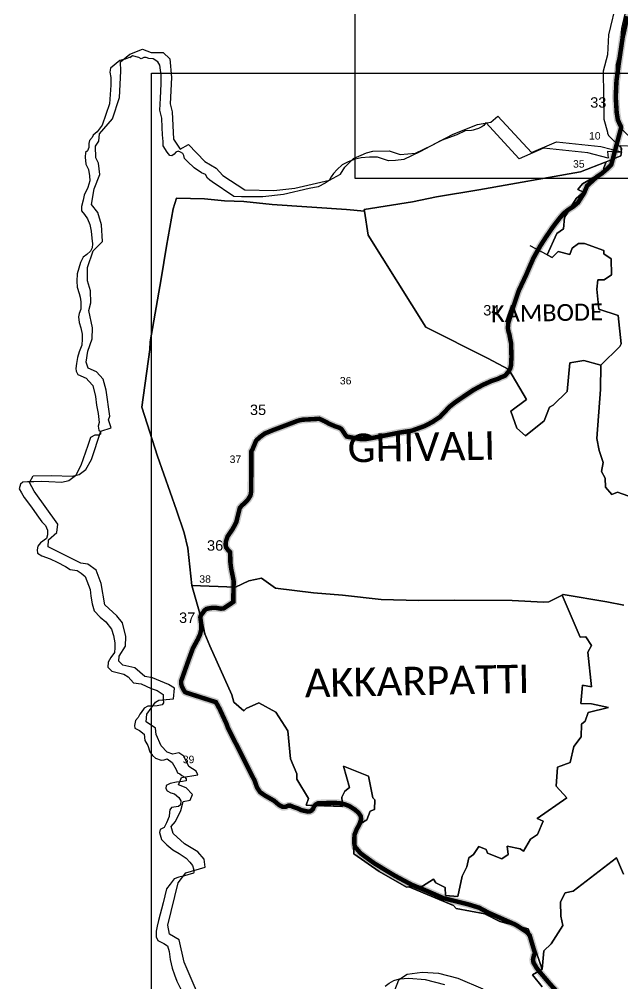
# Model space of a CAD drawing. Header units: metres. Extents: x 0 to 561379, y 0 to 4092696.
# Drawn here: x 253044 to 257097, y 2192617 to 2199097 of the extents above; entities that cross this region are included whole.
import ezdxf

# ---------------------------------------------------------------- set-up
doc = ezdxf.new("R2010")
doc.units = ezdxf.units.M
for name, color, linetype in [('ARTIFICIALLY PROTECTED', 1, 'Continuous'), ('COASTLINE', 5, 'Continuous'), ('DISTRICT BOUNDRY', 86, 'Continuous'), ('NATURALLY PROTECTED', 3, 'Continuous'), ('UNPROTECTED DUE TO CREEK', 150, 'Continuous'), ('VILLAGE BOUNDRY', 32, 'Continuous'), ('VILLAGE NAME', 250, 'Continuous')]:
    doc.layers.add(name, color=color, linetype=linetype)
doc.styles.get("Standard").update_dxf_attribs({"font": 'arial.ttf'})
picture_1 = doc.add_image_def('image1.ecw', size_in_pixel=(303052, 973688))
picture_2 = doc.add_image_def('image2.ecw', size_in_pixel=(420817, 1374870.0))

msp = doc.modelspace()

# ---------------------------------------------------------------- linework, layer by layer
at = {"flags": 128}
msp.add_lwpolyline([(256589.4, 2197514), (256474.9, 2197573.9)], dxfattribs=at)
at = {"layer": 'ARTIFICIALLY PROTECTED', "const_width": 50, "flags": 128}
for points in [[(257026, 2198140.4), (257020.3, 2198118.8), (256999.2, 2198097.7), (256957.1, 2198061.6), (256923.8, 2198038.7), (256892.1, 2198009.7), (256858.8, 2197979.5), (256843.4, 2197942.6)], [(255413.6, 2196283.8), (255376.5, 2196277.5), (255340.3, 2196276.3), (255309.6, 2196280.8), (255256.6, 2196291), (255243.6, 2196293.5), (255235.7, 2196302.4), (255225.8, 2196318), (255207.3, 2196344.8), (255197, 2196351.3), (255189.2, 2196354.4), (255167.4, 2196361.5), (255128, 2196378.3), (255094, 2196397), (255081.8, 2196402.9), (255057.5, 2196413.3), (255041.1, 2196411.9), (254947.6, 2196406.7), (254920.4, 2196401.7)], [(254635.5, 2196267.7), (254610.3, 2196207.6), (254602.9, 2196194.7), (254602.9, 2196109), (254602.3, 2196034.9), (254602.3, 2196034.9), (254601.1, 2195921.9), (254597.1, 2195898.6), (254581.9, 2195872.5), (254559.2, 2195848.2), (254539.8, 2195831), (254527.6, 2195817.2)], [(254484, 2195322), (254484.1, 2195321.5), (254482.1, 2195240.8), (254481.7, 2195182.5), (254417.6, 2195139.5), (254402.4, 2195137.7)], [(254209.4, 2194869.5), (254181.5, 2194793.2), (254131, 2194650.6), (254130.7, 2194635.9), (254134.9, 2194616.7), (254149, 2194588.9), (254157.1, 2194577.1), (254169.4, 2194571.6), (254309.1, 2194526.7), (254364.5, 2194508.9), (254389.7, 2194462.9), (254434.9, 2194365), (254444.7, 2194337.7), (254608.1, 2194013.9), (254625.1, 2193980.3), (254640.8, 2193935.8), (254661.5, 2193904.1), (254694.4, 2193881.4), (254755.4, 2193846.6), (254787.1, 2193819.2), (254814.3, 2193805.4), (254834.7, 2193806.2), (254850.3, 2193813.6), (254865.6, 2193813.2), (254881.6, 2193806.2), (254912.6, 2193795.7), (254937, 2193783.7), (254965.2, 2193777.5), (254980, 2193774.3), (254982.9, 2193773.7), (254996.3, 2193775.1), (255007.6, 2193780.6), (255017.2, 2193791.2), (255022.4, 2193805.5), (255033.6, 2193820.3), (255050.1, 2193829.3), (255144, 2193832.1), (255172.5, 2193831.2), (255175.6, 2193831.1), (255196.2, 2193829.8), (255226.9, 2193823.6), (255260.3, 2193811.1), (255290.8, 2193791.7)]]:
    msp.add_lwpolyline(points, dxfattribs=at)
at = {"layer": 'COASTLINE', "const_width": 30, "flags": 128}
msp.add_lwpolyline([(257129.2, 2199116.7), (257097, 2198975), (257071.5, 2198803), (257055.3, 2198682.3), (257050.8, 2198572.5), (257056.9, 2198470.9), (257064.9, 2198419.8), (257087.4, 2198371.7), (257020.3, 2198118.8), (256999.2, 2198097.7), (256957.1, 2198061.6), (256923.8, 2198038.7), (256892.1, 2198009.7), (256858.8, 2197979.5), (256838.1, 2197929.9), (256797.1, 2197865.4), (256766.1, 2197839.4), (256731.8, 2197817.2), (256700.4, 2197792.3), (256670.7, 2197757.4), (256626.4, 2197699.2), (256579, 2197629.4), (256542.8, 2197573.1), (256497.4, 2197492.3), (256448.7, 2197379.7), (256397.8, 2197270.9), (256365.6, 2197174.3), (256329, 2197057.7), (256325.8, 2197022.6), (256330, 2196999.3), (256336, 2196980.7), (256341.7, 2196948), (256347.6, 2196920.6), (256350, 2196828.1), (256347.2, 2196771.6), (256342, 2196750.6), (256327.3, 2196725.7), (256307.1, 2196702.8), (256283.5, 2196692.8), (256261.5, 2196682.1), (256214.8, 2196666.2), (256161.6, 2196642.5), (256095.4, 2196607), (256033.3, 2196565.6), (255970.2, 2196522.4), (255933.8, 2196493.5), (255913.2, 2196471.5), (255870.3, 2196426), (255819.6, 2196391.8), (255767.1, 2196364.1), (255677.4, 2196331.9), (255608.3, 2196321.9), (255413.6, 2196283.8), (255376.5, 2196277.5), (255340.3, 2196276.3), (255309.6, 2196280.8), (255256.6, 2196291), (255243.6, 2196293.5), (255235.7, 2196302.4), (255225.8, 2196318), (255207.3, 2196344.8), (255197, 2196351.3), (255189.2, 2196354.4), (255167.4, 2196361.5), (255128, 2196378.3), (255094, 2196397), (255081.8, 2196402.9), (255057.5, 2196413.3), (255041.1, 2196411.9), (254947.6, 2196406.7), (254920.4, 2196401.7), (254816.2, 2196362.2), (254748.1, 2196336.7), (254692.8, 2196314), (254661.8, 2196290.8), (254635.5, 2196267.7), (254610.3, 2196207.6), (254602.9, 2196194.7), (254602.9, 2196109), (254602.3, 2196034.9), (254602.3, 2196034.9), (254601.1, 2195921.9), (254597.1, 2195898.6), (254581.9, 2195872.5), (254559.2, 2195848.2), (254539.8, 2195831), (254525, 2195814.3), (254501.8, 2195719), (254478.8, 2195675.1), (254442.4, 2195621.4), (254431.8, 2195588.3), (254429.6, 2195567.7), (254433.6, 2195548.1), (254445.9, 2195531.6), (254459, 2195518.5), (254460.2, 2195501.5), (254461.2, 2195483.1), (254461.8, 2195449.3), (254466.9, 2195406.5), (254476.8, 2195359.1), (254484.1, 2195321.5), (254482.1, 2195240.8), (254481.7, 2195182.5), (254417.6, 2195139.5), (254397.4, 2195137.1), (254380.4, 2195140.1), (254361.4, 2195143), (254341.4, 2195142.7), (254319.8, 2195139.7), (254299.6, 2195134.7), (254285.8, 2195123.4), (254279.1, 2195112), (254269.3, 2195099.9), (254262.3, 2195089.4), (254259.9, 2195078.7), (254266.4, 2195031.1), (254266.4, 2194997.1), (254257, 2194961), (254241.9, 2194929.2), (254210, 2194871), (254181.5, 2194793.2), (254131, 2194650.6), (254130.7, 2194635.9), (254134.9, 2194616.7), (254149, 2194588.9), (254157.1, 2194577.1), (254169.4, 2194571.6), (254309.1, 2194526.7), (254364.5, 2194508.9), (254389.7, 2194462.9), (254434.9, 2194365), (254444.7, 2194337.7), (254625.1, 2193980.3), (254640.8, 2193935.8), (254661.5, 2193904.1), (254694.4, 2193881.4), (254755.4, 2193846.6), (254787.1, 2193819.2), (254814.3, 2193805.4), (254834.7, 2193806.2), (254850.3, 2193813.6), (254865.6, 2193813.2), (254881.6, 2193806.2), (254912.6, 2193795.7), (254937, 2193783.7), (254965.2, 2193777.5), (254982.9, 2193773.7), (254996.3, 2193775.1), (255007.6, 2193780.6), (255017.2, 2193791.2), (255022.4, 2193805.5), (255033.6, 2193820.3), (255050.1, 2193829.3), (255144, 2193832.1), (255175.6, 2193831.1), (255196.2, 2193829.8), (255226.9, 2193823.6), (255260.3, 2193811.1), (255297.7, 2193787.3), (255322.3, 2193766.2), (255337.2, 2193744.1), (255340.2, 2193721.9), (255330, 2193691.3), (255310, 2193654), (255296.6, 2193620.6), (255294.2, 2193594.7), (255294.9, 2193554.9), (255298.1, 2193539.1), (255318.4, 2193514.4), (255335.5, 2193494.3), (255359.1, 2193476.3), (255428.6, 2193426), (255565, 2193343.5), (255678.6, 2193282.6), (255769.9, 2193245.5), (255893.9, 2193191.5), (256056.5, 2193151.4), (256131, 2193128.5), (256199, 2193092.4), (256378.7, 2193013.1), (256451.7, 2192965.6), (256472.2, 2192942.7), (256508, 2192821.6), (256508, 2192821.6), (256508, 2192821.6), (256508, 2192821.6), (256508, 2192821.6), (256508, 2192821.6), (256501, 2192808.7), (256494.7, 2192779.8), (256497.9, 2192759.3), (256518.1, 2192724.5), (256542, 2192694.1), (256608.4, 2192616.1), (256692, 2192524)], dxfattribs=at)
at = {"layer": 'DISTRICT BOUNDRY'}
for points in [[(257058.2, 2199227, 0), (257002.8, 2198992.4, 0), (256995, 2198858.4, 0), (256967, 2198747.9, 0), (256970.6, 2198426.5, 0), (256995.1, 2198339.4, 0), (256996.3, 2198332.3, 0), (257001.3, 2198315.9, 0), (257088.2, 2198231.2, 0), (257086.5, 2198202.4, 0), (256995.2, 2198207.8, 0), (256999, 2198164, 0), (256862.4, 2198200.7, 0), (256566.4, 2198231, 0), (256401, 2198160.2, 0), (256177.2, 2198402.7, 0), (256176.3, 2198400.1, 0), (256165, 2198384.6, 0), (256151.3, 2198374.3, 0), (256129.7, 2198362.5, 0), (256106.6, 2198355.9, 0), (256093, 2198352, 0), (256081.1, 2198350.1, 0), (256039.8, 2198347.7, 0), (255982.2, 2198320.4, 0), (255877.6, 2198283.6, 0), (255733.5, 2198206.3, 0), (255627.1, 2198156.1, 0), (255571.4, 2198149, 0), (255524.5, 2198146.5, 0), (255451, 2198170.5, 0), (255397, 2198170.1, 0), (255341.4, 2198167.3, 0), (255299.1, 2198158.2, 0), (255252.8, 2198139.8, 0), (255212.7, 2198119.2, 0), (255179.7, 2198087.6, 0), (255155.4, 2198060.7, 0), (255139.9, 2198038.1, 0), (255124.5, 2198013.4, 0), (255099.5, 2197995.2, 0), (255050.7, 2197972.4, 0), (254990.9, 2197960.8, 0), (254819.4, 2197919.2, 0), (254679.3, 2197904.7, 0), (254536.2, 2197903.4, 0), (254485.4, 2197907.5, 0), (254339.8, 2198005.1, 0), (254324.1, 2198016.1, 0), (254308.4, 2198029.4, 0), (254294.5, 2198053.9, 0), (254267.6, 2198065, 0), (254218.8, 2198098.2, 0), (254173.4, 2198142.7, 0), (254153.8, 2198162.6, 0), (254149.4, 2198182.7, 0), (254142.4, 2198196.1, 0), (254126.7, 2198205, 0), (254110.9, 2198211.8, 0), (254095.7, 2198204.8, 0), (254084.3, 2198191.3, 0), (254069, 2198180.1, 0), (254055.5, 2198182.2, 0), (254037.6, 2198204.3, 0), (254010.4, 2198247.6, 0), (254010.1, 2198275.9, 0), (254005.2, 2198320.7, 0), (254002.8, 2198369.9, 0), (254000.6, 2198432.7, 0), (253988.7, 2198486.3, 0), (253993.2, 2198567.1, 0), (253997.1, 2198663.3, 0), (253996.4, 2198721.5, 0), (253992.2, 2198755.2, 0), (253987.1, 2198788.8, 0), (253973.9, 2198811.2, 0), (253942.4, 2198831.1, 0), (253913.8, 2198833.1, 0), (253895.6, 2198839.7, 0), (253879.7, 2198839.5, 0), (253862.1, 2198830.4, 0), (253846.3, 2198839.3, 0), (253804.4, 2198852.4, 0), (253786.7, 2198838.9, 0), (253788.3, 2198843.3, 0), (253755.5, 2198829.6, 0), (253719.5, 2198820.4, 0), (253657.5, 2198768.5, 0), (253653.1, 2198741.5, 0), (253659.7, 2198705.7, 0), (253658.1, 2198654, 0), (253649.7, 2198528.5, 0), (253601.3, 2198384.8, 0), (253568, 2198339.9, 0), (253539, 2198319.3, 0), (253532.4, 2198303.6, 0), (253514.6, 2198283.4, 0), (253510.3, 2198263.1, 0), (253510.7, 2198236.1, 0), (253501.6, 2198213.6, 0), (253488.7, 2198202.4, 0), (253486.6, 2198171, 0), (253491.4, 2198124, 0), (253509.2, 2198088.3, 0), (253516.5, 2198045.8, 0), (253516.7, 2198012.2, 0), (253503.3, 2197967.2, 0), (253479.4, 2197915.6, 0), (253473.3, 2197881, 0), (253461.5, 2197839.2, 0), (253461.9, 2197810, 0), (253482.2, 2197785.5, 0), (253502.4, 2197756.5, 0), (253517.7, 2197718.7, 0), (253527.4, 2197673.8, 0), (253532.2, 2197626.9, 0), (253534.8, 2197588.8, 0), (253534.4, 2197562, 0), (253521.3, 2197539.4, 0), (253497.1, 2197516.7, 0), (253472.1, 2197498.6, 0), (253454.9, 2197462.5, 0), (253433, 2197386.2, 0), (253430.6, 2197337, 0), (253433.2, 2197296.7, 0), (253446.8, 2197254.3, 0), (253453.6, 2197229.7, 0), (253456.3, 2197198.2, 0), (253456.3, 2197149, 0), (253445.5, 2197119.8, 0), (253441.2, 2197097.3, 0), (253446.2, 2197059.1, 0), (253457.6, 2197023.5, 0), (253466.4, 2196981, 0), (253466.7, 2196947.4, 0), (253464.5, 2196906.9, 0), (253447.1, 2196861.9, 0), (253433.8, 2196823.9, 0), (253427.6, 2196783.5, 0), (253423.1, 2196749.7, 0), (253425.2, 2196731.9, 0), (253436.8, 2196709.6, 0), (253492.9, 2196685.5, 0), (253510.9, 2196665.3, 0), (253537.5, 2196636.5, 0), (253556.2, 2196562.5, 0), (253563.2, 2196504.4, 0), (253574.3, 2196448.5, 0), (253579.2, 2196408.1, 0), (253581.3, 2196388, 0), (253573, 2196363.2, 0), (253577.3, 2196336.5, 0), (253588.3, 2196327.5, 0), (253590.4, 2196309.8, 0), (253577.6, 2196302.8, 0), (253550.6, 2196302.7, 0), (253521.7, 2196286.9, 0), (253504.1, 2196232.8, 0), (253473.3, 2196142.8, 0), (253458.3, 2196098.1, 0), (253420.6, 2196030.4, 0), (253376.4, 2195996.5, 0), (253329.3, 2195984.9, 0), (253242.6, 2195988.7, 0), (253193.3, 2195990.6, 0), (253141.6, 2195990.2, 0), (253099.4, 2195989.7, 0), (253068.3, 2195987.2, 0), (253053, 2195973.6, 0), (253043.8, 2195942.3, 0), (253057.7, 2195915.5, 0), (253075.5, 2195884.3, 0), (253125.4, 2195819.6, 0), (253161.2, 2195768.4, 0), (253194.7, 2195721.5, 0), (253219.7, 2195695, 0), (253232.8, 2195663.6, 0), (253233.1, 2195632.3, 0), (253226.3, 2195607.5, 0), (253186.9, 2195580.4, 0), (253169.1, 2195557.8, 0), (253164.7, 2195533.2, 0), (253166.8, 2195510.7, 0), (253195.9, 2195493, 0), (253252.1, 2195471.1, 0), (253298.7, 2195449, 0), (253353.1, 2195420.4, 0), (253386.2, 2195400.3, 0), (253433.1, 2195394.2, 0), (253459.8, 2195376.3, 0), (253487.3, 2195354.2, 0), (253520.9, 2195264.9, 0), (253523.4, 2195220.1, 0), (253533, 2195168.6, 0), (253546.6, 2195121.6, 0), (253586.5, 2195079.4, 0), (253625, 2195048.3, 0), (253663.2, 2194999.2, 0), (253676.8, 2194956.8, 0), (253685.6, 2194907.7, 0), (253685.9, 2194874, 0), (253683.8, 2194842.5, 0), (253659.4, 2194808.8, 0), (253639.9, 2194777.2, 0), (253637.7, 2194743.7, 0), (253664.4, 2194716.9, 0), (253745.2, 2194697.5, 0), (253775.9, 2194679.7, 0), (253811.9, 2194639.8, 0), (253863.5, 2194631.3, 0), (253930.6, 2194600.4, 0), (253970.9, 2194587.2, 0), (254011.1, 2194560.7, 0), (254011.4, 2194529.2, 0), (254013.4, 2194504.7, 0), (254002.8, 2194491.1, 0), (253969.3, 2194484.2, 0), (253933.5, 2194481.7, 0), (253906.5, 2194481.4, 0), (253882.4, 2194467.8, 0), (253862.1, 2194438.5, 0), (253853.9, 2194427.2, 0), (253842.5, 2194406.9, 0), (253824.7, 2194386.6, 0), (253818.6, 2194352.9, 0), (253820.7, 2194335, 0), (253852.3, 2194317.5, 0), (253883.7, 2194292.9, 0), (253887.8, 2194250.5, 0), (253907.9, 2194217, 0), (253921.6, 2194174.4, 0), (253937.9, 2194149.9, 0), (253959.9, 2194132.3, 0), (253997.9, 2194119.2, 0), (254016.2, 2194121.4, 0), (254037.8, 2194128.3, 0), (254071.6, 2194104, 0), (254098.7, 2194057.2, 0), (254105.5, 2194034.9, 0), (254121.3, 2194028.2, 0), (254134.6, 2194017.2, 0), (254155.1, 2194003.9, 0), (254163.7, 2193992.8, 0), (254165.9, 2193979.3, 0), (254141.2, 2193976.8, 0), (254099, 2193972.1, 0), (254056.7, 2193962.7, 0), (254039.1, 2193953.7, 0), (254030.2, 2193949.1, 0), (254028.3, 2193928.9, 0), (254036.8, 2193913.4, 0), (254062.1, 2193899.9, 0), (254086.6, 2193893.5, 0), (254115.7, 2193869, 0), (254128.8, 2193846.7, 0), (254126.8, 2193819.9, 0), (254113.1, 2193808.5, 0), (254066.9, 2193801.5, 0), (254055.5, 2193785.6, 0), (254053.7, 2193770, 0), (254051.7, 2193740.9, 0), (254033.5, 2193698, 0), (254016.3, 2193666.6, 0), (253989.9, 2193652.8, 0), (253985.6, 2193632.8, 0), (253999.2, 2193585.8, 0), (254034.4, 2193550.2, 0), (254075.3, 2193517, 0), (254117.8, 2193492.6, 0), (254164.2, 2193461.7, 0), (254189.3, 2193435, 0), (254207.2, 2193412.6, 0), (254214, 2193388, 0), (254216.8, 2193363.5, 0), (254214.3, 2193358.9, 0), (254154.5, 2193342.8, 0), (254116.2, 2193333.6, 0), (254085, 2193322.1, 0), (254056.6, 2193286, 0), (254032.3, 2193254.4, 0), (254010.1, 2193160.1, 0), (253979.7, 2193041, 0), (253971.1, 2193002.9, 0), (253962.7, 2192969.3, 0), (253962.9, 2192931.1, 0), (253973.7, 2192908.7, 0), (254013.9, 2192886.6, 0), (254039.1, 2192871.3, 0), (254050.4, 2192833.2, 0), (254056.8, 2192779.4, 0), (254071, 2192721.4, 0), (254087, 2192676.6, 0), (254102.2, 2192634.2, 0), (254133.9, 2192571.7, 0)], [(255501.7, 2192600.6, 0), (255528.2, 2192621, 0), (255559.4, 2192639.1, 0), (255596.9, 2192650.6, 0), (255659.7, 2192653.4, 0), (255770.7, 2192645.1, 0), (255901.1, 2192612.6, 0)]]:
    msp.add_polyline3d(points, dxfattribs=at)
at = {"layer": 'NATURALLY PROTECTED', "const_width": 50, "flags": 128}
for points in [[(257175.1, 2199323.5), (257151.5, 2199216.6), (257129.2, 2199116.7), (257097, 2198975), (257071.5, 2198803), (257055.3, 2198682.3), (257050.8, 2198572.5), (257056.9, 2198470.9), (257064.9, 2198419.8), (257087.4, 2198371.7)], [(256843.4, 2197942.6), (256838.1, 2197929.9), (256797.1, 2197865.4), (256766.1, 2197839.4), (256731.8, 2197817.2), (256700.4, 2197792.3), (256670.7, 2197757.4), (256626.4, 2197699.2), (256579, 2197629.4), (256542.8, 2197573.1), (256527.7, 2197546.3), (256497.4, 2197492.3), (256448.7, 2197379.7), (256397.8, 2197270.9), (256365.6, 2197174.3), (256332.7, 2197069.3), (256329, 2197057.7), (256325.8, 2197022.6), (256330, 2196999.3), (256336, 2196980.7), (256341.7, 2196948), (256347.6, 2196920.6), (256350, 2196828.1), (256347.2, 2196771.6), (256342, 2196750.6), (256335.5, 2196739.6), (256327.3, 2196725.7), (256307.1, 2196702.8), (256283.5, 2196692.8), (256261.5, 2196682.1), (256214.8, 2196666.2), (256161.6, 2196642.5), (256095.4, 2196607), (256033.3, 2196565.6), (255970.2, 2196522.4), (255933.8, 2196493.5), (255913.2, 2196471.5), (255870.3, 2196426), (255819.6, 2196391.8), (255767.1, 2196364.1), (255677.4, 2196331.9), (255608.3, 2196321.9), (255413.6, 2196283.8)], [(254920.4, 2196401.7), (254816.2, 2196362.2), (254748.1, 2196336.7), (254692.8, 2196314), (254661.8, 2196290.8), (254635.5, 2196267.7)], [(254527.6, 2195817.2), (254525, 2195814.3), (254501.8, 2195719), (254478.8, 2195675.1), (254442.4, 2195621.4), (254431.8, 2195588.3), (254429.6, 2195567.7), (254433.6, 2195548.1), (254445.9, 2195531.6), (254459, 2195518.5), (254460.2, 2195501.5), (254461.2, 2195483.1), (254461.8, 2195449.3), (254466.9, 2195406.5), (254476.8, 2195359.1), (254484, 2195322)], [(254402.4, 2195137.7), (254397.4, 2195137.1), (254380.4, 2195140.1), (254361.4, 2195143), (254341.4, 2195142.7), (254319.8, 2195139.7), (254299.6, 2195134.7), (254285.8, 2195123.4), (254279.1, 2195112), (254269.3, 2195099.9), (254262.3, 2195089.4), (254259.9, 2195078.7), (254266.4, 2195031.1), (254266.4, 2194997.1), (254257, 2194961), (254241.9, 2194929.2), (254210, 2194871), (254209.4, 2194869.5)], [(255290.8, 2193791.7), (255297.7, 2193787.3), (255322.3, 2193766.2), (255337.2, 2193744.1), (255340.2, 2193721.9), (255330, 2193691.3), (255310, 2193654), (255296.6, 2193620.6), (255294.2, 2193594.7), (255294.9, 2193554.9), (255298.1, 2193539.1), (255299.2, 2193537.8), (255318.4, 2193514.4), (255335.5, 2193494.3), (255359.1, 2193476.3), (255428.6, 2193426), (255565, 2193343.5), (255678.6, 2193282.6), (255769.9, 2193245.5), (255893.9, 2193191.5), (256056.5, 2193151.4), (256131, 2193128.5), (256199, 2193092.4), (256378.7, 2193013.1), (256451.7, 2192965.6), (256472.2, 2192942.7), (256508, 2192821.6), (256508, 2192821.6), (256508, 2192821.6), (256508, 2192821.6), (256508, 2192821.6), (256508, 2192821.6), (256501, 2192808.7), (256494.7, 2192779.8), (256497.9, 2192759.3), (256518.1, 2192724.5), (256542, 2192694.1), (256608.4, 2192616.1), (256692, 2192524)]]:
    msp.add_lwpolyline(points, dxfattribs=at)
at = {"layer": 'UNPROTECTED DUE TO CREEK', "const_width": 50, "flags": 128}
msp.add_lwpolyline([(257087.4, 2198371.7), (257026, 2198140.4)], dxfattribs=at)
at = {"layer": 'VILLAGE BOUNDRY'}
for points in [[(257178.2, 2198273.2, 0), (257090.4, 2198358, 0), (257059.2, 2198468.6, 0), (257054.9, 2198790.2, 0), (257082.8, 2198900.7, 0), (257090.5, 2199034.8, 0), (257194.4, 2199480.8, 0)], [(257178.2, 2198273.2, 0), (257090.4, 2198358, 0), (257059.2, 2198468.6, 0), (257054.9, 2198790.2, 0), (257082.8, 2198900.7, 0), (257090.5, 2199034.8, 0), (257194.4, 2199480.8, 0)], [(254293.6, 2192428.8, 0), (254150.4, 2192761.8, 0), (254118.1, 2192911.9, 0), (254052.2, 2192949.3, 0), (254041.1, 2193009.9, 0), (254110.6, 2193295.1, 0), (254163.5, 2193362.8, 0), (254293.5, 2193399.5, 0), (254286.3, 2193453.3, 0), (254243, 2193502.4, 0), (254153.4, 2193557.7, 0), (254076.8, 2193626.6, 0), (254063.1, 2193673.7, 0), (254093.9, 2193707.5, 0), (254129.3, 2193781.8, 0), (254144.6, 2193842.4, 0), (254191, 2193849.4, 0), (254206.8, 2193887.6, 0), (254164.2, 2193934.4, 0), (254114.1, 2193954.3, 0), (254134, 2194003.7, 0), (254243.8, 2194020.2, 0), (254232.9, 2194044.8, 0), (254183, 2194075.9, 0), (254148.8, 2194145, 0), (254114.7, 2194169.4, 0), (254074.6, 2194160.2, 0), (254036.4, 2194173.4, 0), (253997.9, 2194215.6, 0), (253963.7, 2194291.7, 0), (253959.5, 2194334.2, 0), (253896.2, 2194376.2, 0), (253900.1, 2194427.9, 0), (253958, 2194509.1, 0), (253982.1, 2194522.7, 0), (254079, 2194532.4, 0), (254087.2, 2194601.9, 0), (254046.8, 2194628.5, 0), (253938.7, 2194672.7, 0), (253886.8, 2194681.2, 0), (253819.7, 2194739, 0), (253738.4, 2194758.4, 0), (253711.6, 2194785.3, 0), (253713.6, 2194818.8, 0), (253757.7, 2194884.1, 0), (253759.4, 2194949.3, 0), (253736.7, 2195040.9, 0), (253698.2, 2195090, 0), (253619.3, 2195163.4, 0), (253593.3, 2195306.8, 0), (253559.4, 2195396.2, 0), (253504.8, 2195436.2, 0), (253457.7, 2195442.3, 0), (253237, 2195552.9, 0), (253239.3, 2195600, 0), (253296.7, 2195649.7, 0), (253303.1, 2195705.8, 0), (253144.7, 2195926.6, 0), (253112.7, 2195984.7, 0), (253137.3, 2196029.6, 0), (253262.9, 2196032.9, 0), (253399.5, 2196027.2, 0), (253446.8, 2196038.8, 0), (253491.3, 2196072.6, 0), (253529, 2196140.3, 0), (253592.4, 2196329.2, 0), (253661.5, 2196352.1, 0), (253643.8, 2196405.5, 0), (253652.2, 2196430.3, 0), (253626.6, 2196604.9, 0), (253607.7, 2196678.9, 0), (253562.8, 2196727.9, 0), (253506.4, 2196752.2, 0), (253492.5, 2196792.3, 0), (253503.2, 2196866.5, 0), (253533.9, 2196949.5, 0), (253535.7, 2197023.7, 0), (253510.2, 2197139.9, 0), (253525.3, 2197191.7, 0), (253522.4, 2197272.4, 0), (253501.8, 2197339.5, 0), (253501.4, 2197429, 0), (253540.6, 2197541.5, 0), (253603, 2197604.8, 0), (253595.8, 2197716.7, 0), (253570.5, 2197799.5, 0), (253529.7, 2197853, 0), (253547.2, 2197958.6, 0), (253584.5, 2198055.2, 0), (253576.8, 2198131.4, 0), (253558.9, 2198167.2, 0), (253556, 2198245.6, 0), (253578, 2198279.3, 0), (253581.9, 2198326.5, 0), (253668.8, 2198428, 0), (253717.2, 2198571.8, 0), (253726.9, 2198749.1, 0), (253724.6, 2198811.9, 0), (253786.8, 2198863.8, 0), (253872, 2198895.8, 0), (253930, 2198873.8, 0), (254010.8, 2198874.4, 0), (254055.7, 2198832.2, 0), (254066, 2198706.6, 0), (254057.9, 2198529.5, 0), (254070, 2198475.9, 0), (254080.2, 2198290.6, 0), (254125.6, 2198225.2, 0), (254181.2, 2198254.8, 0), (254289.9, 2198141.1, 0), (254366, 2198096.8, 0), (254411.7, 2198048, 0), (254558.2, 2197950.2, 0), (254753.2, 2197947.4, 0), (254894.1, 2197961.9, 0), (255126.7, 2198015.1, 0), (255200.8, 2198056.1, 0), (255231.8, 2198103.4, 0), (255289.3, 2198161.9, 0), (255376.2, 2198200.9, 0), (255418.7, 2198210, 0), (255529.1, 2198213.1, 0), (255603.1, 2198189.1, 0), (255706.3, 2198198.6, 0), (255813.3, 2198248.9, 0), (255958.3, 2198326.1, 0), (256121.4, 2198390.2, 0), (256211.9, 2198405, 0), (256259.6, 2198445.2, 0), (256485.7, 2198202.5, 0), (256652.1, 2198273.3, 0), (256950.6, 2198242.8, 0), (257088.5, 2198206, 0), (257085.2, 2198180.7, 0), (257015.4, 2198150.2, 0), (256814.1, 2198073.1, 0), (256131.7, 2197950.9, 0), (255846.9, 2197903.3, 0), (255685.9, 2197871.2, 0), (255361.6, 2197818.7, 0), (255363.2, 2197807.5, 0), (255241.1, 2197820.2, 0), (254742.4, 2197853.1, 0), (254552.4, 2197872.1, 0), (254423, 2197877, 0), (254287.7, 2197891.8, 0), (254099.2, 2197896.2, 0), (254078.1, 2197822.6, 0), (254031.9, 2197573.5, 0), (253996.8, 2197353.8, 0), (253923.5, 2196929.2, 0), (253919.8, 2196878.2, 0), (253866.8, 2196491.1, 0), (253972.3, 2196161.6, 0), (254099.8, 2195799.7, 0), (254151.6, 2195646.1, 0), (254175.8, 2195543.4, 0), (254202.4, 2195292.9, 0), (254269.2, 2195057.8, 0), (254291, 2194967.9, 0), (254323.7, 2194887.5, 0), (254471, 2194557.7, 0), (254485.3, 2194508.4, 0), (254553.2, 2194450.2, 0), (254568.5, 2194467.2, 0), (254652.3, 2194505.3, 0), (254768.1, 2194440.9, 0), (254847.8, 2194317.3, 0), (254866.7, 2194127.9, 0), (254908, 2194027.5, 0), (254908.3, 2193992.1, 0), (254985.9, 2193860.6, 0), (254970.6, 2193816.3, 0), (255214.1, 2193807.3, 0), (255211.6, 2193871.7, 0), (255229.8, 2193911, 0), (255263, 2193934.6, 0), (255221.7, 2194078.8, 0), (255389.2, 2194011.6, 0), (255417.8, 2193867.1, 0), (255432.2, 2193851.9, 0), (255429.3, 2193787.8, 0), (255400.2, 2193775.5, 0), (255378.3, 2193718.7, 0), (255337.1, 2193693.8, 0), (255310, 2193634.6, 0), (255288.7, 2193546.3, 0), (255291.9, 2193490.9, 0), (255460.8, 2193371.7, 0), (255645.5, 2193265.1, 0), (255661.2, 2193268.1, 0), (255960.8, 2193142.1, 0), (255979.7, 2193122, 0), (256171, 2193086.6, 0), (256272.5, 2193035, 0), (256462.6, 2192985.1, 0), (256556.7, 2192715.3, 0), (256490.9, 2192677.1, 0), (256556.6, 2192596.2, 0)], [(254293.6, 2192428.8, 0), (254150.4, 2192761.8, 0), (254118.1, 2192911.9, 0), (254052.2, 2192949.3, 0), (254041.1, 2193009.9, 0), (254110.6, 2193295.1, 0), (254163.5, 2193362.8, 0), (254293.5, 2193399.5, 0), (254286.3, 2193453.3, 0), (254243, 2193502.4, 0), (254153.4, 2193557.7, 0), (254076.8, 2193626.6, 0), (254063.1, 2193673.7, 0), (254093.9, 2193707.5, 0), (254129.3, 2193781.8, 0), (254144.6, 2193842.4, 0), (254191, 2193849.4, 0), (254206.8, 2193887.6, 0), (254164.2, 2193934.4, 0), (254114.1, 2193954.3, 0), (254134, 2194003.7, 0), (254243.8, 2194020.2, 0), (254232.9, 2194044.8, 0), (254183, 2194075.9, 0), (254148.8, 2194145, 0), (254114.7, 2194169.4, 0), (254074.6, 2194160.2, 0), (254036.4, 2194173.4, 0), (253997.9, 2194215.6, 0), (253963.7, 2194291.7, 0), (253959.5, 2194334.2, 0), (253896.2, 2194376.2, 0), (253900.1, 2194427.9, 0), (253958, 2194509.1, 0), (253982.1, 2194522.7, 0), (254079, 2194532.4, 0), (254087.2, 2194601.9, 0), (254046.8, 2194628.5, 0), (253938.7, 2194672.7, 0), (253886.8, 2194681.2, 0), (253819.7, 2194739, 0), (253738.4, 2194758.4, 0), (253711.6, 2194785.3, 0), (253713.6, 2194818.8, 0), (253757.7, 2194884.1, 0), (253759.4, 2194949.3, 0), (253736.7, 2195040.9, 0), (253698.2, 2195090, 0), (253619.3, 2195163.4, 0), (253593.3, 2195306.8, 0), (253559.4, 2195396.2, 0), (253504.8, 2195436.2, 0), (253457.7, 2195442.3, 0), (253237, 2195552.9, 0), (253239.3, 2195600, 0), (253296.7, 2195649.7, 0), (253303.1, 2195705.8, 0), (253144.7, 2195926.6, 0), (253112.7, 2195984.7, 0), (253137.3, 2196029.6, 0), (253262.9, 2196032.9, 0), (253399.5, 2196027.2, 0), (253446.8, 2196038.8, 0), (253491.3, 2196072.6, 0), (253529, 2196140.3, 0), (253592.4, 2196329.2, 0), (253661.5, 2196352.1, 0), (253643.8, 2196405.5, 0), (253652.2, 2196430.3, 0), (253626.6, 2196604.9, 0), (253607.7, 2196678.9, 0), (253562.8, 2196727.9, 0), (253506.4, 2196752.2, 0), (253492.5, 2196792.3, 0), (253503.2, 2196866.5, 0), (253533.9, 2196949.5, 0), (253535.7, 2197023.7, 0), (253510.2, 2197139.9, 0), (253525.3, 2197191.7, 0), (253522.4, 2197272.4, 0), (253501.8, 2197339.5, 0), (253501.4, 2197429, 0), (253540.6, 2197541.5, 0), (253603, 2197604.8, 0), (253595.8, 2197716.7, 0), (253570.5, 2197799.5, 0), (253529.7, 2197853, 0), (253547.2, 2197958.6, 0), (253584.5, 2198055.2, 0), (253576.8, 2198131.4, 0), (253558.9, 2198167.2, 0), (253556, 2198245.6, 0), (253578, 2198279.3, 0), (253581.9, 2198326.5, 0), (253668.8, 2198428, 0), (253717.2, 2198571.8, 0), (253726.9, 2198749.1, 0), (253724.6, 2198811.9, 0), (253786.8, 2198863.8, 0), (253872, 2198895.8, 0), (253930, 2198873.8, 0), (254010.8, 2198874.4, 0), (254055.7, 2198832.2, 0), (254066, 2198706.6, 0), (254057.9, 2198529.5, 0), (254070, 2198475.9, 0), (254080.2, 2198290.6, 0), (254125.6, 2198225.2, 0), (254181.2, 2198254.8, 0), (254289.9, 2198141.1, 0), (254366, 2198096.8, 0), (254411.7, 2198048, 0), (254558.2, 2197950.2, 0), (254753.2, 2197947.4, 0), (254894.1, 2197961.9, 0), (255126.7, 2198015.1, 0), (255200.8, 2198056.1, 0), (255231.8, 2198103.4, 0), (255289.3, 2198161.9, 0), (255376.2, 2198200.9, 0), (255418.7, 2198210, 0), (255529.1, 2198213.1, 0), (255603.1, 2198189.1, 0), (255706.3, 2198198.6, 0), (255813.3, 2198248.9, 0), (255958.3, 2198326.1, 0), (256121.4, 2198390.2, 0), (256211.9, 2198405, 0), (256259.6, 2198445.2, 0), (256485.7, 2198202.5, 0), (256652.1, 2198273.3, 0), (256950.6, 2198242.8, 0), (257088.5, 2198206, 0), (257085.2, 2198180.7, 0), (257015.4, 2198150.2, 0), (256814.1, 2198073.1, 0), (256131.7, 2197950.9, 0), (255846.9, 2197903.3, 0), (255685.9, 2197871.2, 0), (255361.6, 2197818.7, 0), (255363.2, 2197807.5, 0), (255241.1, 2197820.2, 0), (254742.4, 2197853.1, 0), (254552.4, 2197872.1, 0), (254423, 2197877, 0), (254287.7, 2197891.8, 0), (254099.2, 2197896.2, 0), (254078.1, 2197822.6, 0), (254031.9, 2197573.5, 0), (253996.8, 2197353.8, 0), (253923.5, 2196929.2, 0), (253919.8, 2196878.2, 0), (253866.8, 2196491.1, 0), (253972.3, 2196161.6, 0), (254099.8, 2195799.7, 0), (254151.6, 2195646.1, 0), (254175.8, 2195543.4, 0), (254202.4, 2195292.9, 0), (254269.2, 2195057.8, 0), (254291, 2194967.9, 0), (254323.7, 2194887.5, 0), (254471, 2194557.7, 0), (254485.3, 2194508.4, 0), (254553.2, 2194450.2, 0), (254568.5, 2194467.2, 0), (254652.3, 2194505.3, 0), (254768.1, 2194440.9, 0), (254847.8, 2194317.3, 0), (254866.7, 2194127.9, 0), (254908, 2194027.5, 0), (254908.3, 2193992.1, 0), (254985.9, 2193860.6, 0), (254970.6, 2193816.3, 0), (255214.1, 2193807.3, 0), (255211.6, 2193871.7, 0), (255229.8, 2193911, 0), (255263, 2193934.6, 0), (255221.7, 2194078.8, 0), (255389.2, 2194011.6, 0), (255417.8, 2193867.1, 0), (255432.2, 2193851.9, 0), (255429.3, 2193787.8, 0), (255400.2, 2193775.5, 0), (255378.3, 2193718.7, 0), (255337.1, 2193693.8, 0), (255310, 2193634.6, 0), (255288.7, 2193546.3, 0), (255291.9, 2193490.9, 0), (255460.8, 2193371.7, 0), (255645.5, 2193265.1, 0), (255661.2, 2193268.1, 0), (255960.8, 2193142.1, 0), (255979.7, 2193122, 0), (256171, 2193086.6, 0), (256272.5, 2193035, 0), (256462.6, 2192985.1, 0), (256556.7, 2192715.3, 0), (256490.9, 2192677.1, 0), (256556.6, 2192596.2, 0)], [(257170.6, 2195881.8, 0), (257063.2, 2195919.2, 0), (257023.5, 2195903.3, 0), (256981.2, 2195953.2, 0), (256979.2, 2196013.7, 0), (256955.5, 2196059.5, 0), (256966.4, 2196120, 0), (256939, 2196200.9, 0), (256924, 2196280.3, 0), (256949, 2196610.7, 0), (256950.8, 2196774.1, 0), (257078.6, 2196899.2, 0), (257087.7, 2196917.1, 0), (257067.4, 2197106.8, 0), (256936.6, 2197150.2, 0), (256924.2, 2197283.6, 0), (256930.7, 2197347.6, 0), (256973.7, 2197346.1, 0), (257021.2, 2197379.6, 0), (257019.2, 2197486.6, 0), (256971, 2197521.9, 0), (256970.4, 2197543.8, 0), (256840.9, 2197590.4, 0), (256800, 2197589.8, 0), (256757.4, 2197559.3, 0), (256743.3, 2197517.1, 0), (256664.2, 2197536.7, 0), (256622.5, 2197496.7, 0), (256589.4, 2197514, 0), (256653.8, 2197656.9, 0), (256700.3, 2197689.4, 0), (256707, 2197765.5, 0), (256785.5, 2197892.8, 0), (256834.6, 2197936.4, 0), (256796.7, 2197953.5, 0), (256827.2, 2197992.3, 0), (256912.7, 2198041.2, 0), (256971.1, 2198058.8, 0), (256971.3, 2198099.6, 0), (256987.3, 2198140.5, 0), (257085.2, 2198180.7, 0), (257088.5, 2198206, 0), (257084.5, 2198249.8, 0), (257176.7, 2198244.4, 0)], [(257170.6, 2195881.8, 0), (257063.2, 2195919.2, 0), (257023.5, 2195903.3, 0), (256981.2, 2195953.2, 0), (256979.2, 2196013.7, 0), (256955.5, 2196059.5, 0), (256966.4, 2196120, 0), (256939, 2196200.9, 0), (256924, 2196280.3, 0), (256949, 2196610.7, 0), (256950.8, 2196774.1, 0), (257078.6, 2196899.2, 0), (257087.7, 2196917.1, 0), (257067.4, 2197106.8, 0), (256936.6, 2197150.2, 0), (256924.2, 2197283.6, 0), (256930.7, 2197347.6, 0), (256973.7, 2197346.1, 0), (257021.2, 2197379.6, 0), (257019.2, 2197486.6, 0), (256971, 2197521.9, 0), (256970.4, 2197543.8, 0), (256840.9, 2197590.4, 0), (256800, 2197589.8, 0), (256757.4, 2197559.3, 0), (256743.3, 2197517.1, 0), (256664.2, 2197536.7, 0), (256622.5, 2197496.7, 0), (256589.4, 2197514, 0), (256653.8, 2197656.9, 0), (256700.3, 2197689.4, 0), (256707, 2197765.5, 0), (256785.5, 2197892.8, 0), (256834.6, 2197936.4, 0), (256796.7, 2197953.5, 0), (256827.2, 2197992.3, 0), (256912.7, 2198041.2, 0), (256971.1, 2198058.8, 0), (256971.3, 2198099.6, 0), (256987.3, 2198140.5, 0), (257085.2, 2198180.7, 0), (257088.5, 2198206, 0), (257084.5, 2198249.8, 0), (257176.7, 2198244.4, 0)], [(257104, 2195160, 0), (256990.4, 2195183.9, 0), (256697.9, 2195231.5, 0), (256691.2, 2195228.2, 0), (256601, 2195183.5, 0), (256564.6, 2195180.9, 0), (256355.3, 2195192.2, 0), (255969.6, 2195194.6, 0), (255726.1, 2195191.4, 0), (255475.3, 2195199.7, 0), (255214.3, 2195227, 0), (255020.3, 2195243.9, 0), (254765.6, 2195274.3, 0), (254671.2, 2195341.1, 0), (254586.2, 2195323.6, 0), (254497.3, 2195281.5, 0), (254202.4, 2195292.9, 0), (254175.8, 2195543.4, 0), (254151.6, 2195646.1, 0), (254099.8, 2195799.7, 0), (253972.3, 2196161.6, 0), (253866.8, 2196491.1, 0), (253919.8, 2196878.2, 0), (253923.5, 2196929.2, 0), (253996.8, 2197353.8, 0), (254031.9, 2197573.5, 0), (254078.1, 2197822.6, 0), (254099.2, 2197896.2, 0), (254287.7, 2197891.8, 0), (254423, 2197877, 0), (254552.4, 2197872.1, 0), (254742.4, 2197853.1, 0), (255241.1, 2197820.2, 0), (255363.2, 2197807.5, 0), (255386.6, 2197647.5, 0), (255774, 2197029.3, 0), (256189.4, 2196821.2, 0), (256332.5, 2196744.7, 0), (256451.8, 2196542.5, 0), (256345.9, 2196463.9, 0), (256386.5, 2196350.8, 0), (256443.4, 2196299.5, 0), (256569.7, 2196398.2, 0), (256606, 2196491.7, 0), (256631.1, 2196504.8, 0), (256723.2, 2196595.2, 0), (256743, 2196788.7, 0), (256835.8, 2196804.8, 0), (256950.8, 2196774.1, 0), (256949, 2196610.7, 0), (256924, 2196280.3, 0), (256939, 2196200.9, 0), (256966.4, 2196120, 0), (256955.5, 2196059.5, 0), (256979.2, 2196013.7, 0), (256981.2, 2195953.2, 0), (257023.5, 2195903.3, 0), (257063.2, 2195919.2, 0), (257170.6, 2195881.8, 0)], [(257104, 2195160, 0), (256990.4, 2195183.9, 0), (256697.9, 2195231.5, 0), (256691.2, 2195228.2, 0), (256601, 2195183.5, 0), (256564.6, 2195180.9, 0), (256355.3, 2195192.2, 0), (255969.6, 2195194.6, 0), (255726.1, 2195191.4, 0), (255475.3, 2195199.7, 0), (255214.3, 2195227, 0), (255020.3, 2195243.9, 0), (254765.6, 2195274.3, 0), (254671.2, 2195341.1, 0), (254586.2, 2195323.6, 0), (254497.3, 2195281.5, 0), (254202.4, 2195292.9, 0), (254175.8, 2195543.4, 0), (254151.6, 2195646.1, 0), (254099.8, 2195799.7, 0), (253972.3, 2196161.6, 0), (253866.8, 2196491.1, 0), (253919.8, 2196878.2, 0), (253923.5, 2196929.2, 0), (253996.8, 2197353.8, 0), (254031.9, 2197573.5, 0), (254078.1, 2197822.6, 0), (254099.2, 2197896.2, 0), (254287.7, 2197891.8, 0), (254423, 2197877, 0), (254552.4, 2197872.1, 0), (254742.4, 2197853.1, 0), (255241.1, 2197820.2, 0), (255363.2, 2197807.5, 0), (255386.6, 2197647.5, 0), (255774, 2197029.3, 0), (256189.4, 2196821.2, 0), (256332.5, 2196744.7, 0), (256451.8, 2196542.5, 0), (256345.9, 2196463.9, 0), (256386.5, 2196350.8, 0), (256443.4, 2196299.5, 0), (256569.7, 2196398.2, 0), (256606, 2196491.7, 0), (256631.1, 2196504.8, 0), (256723.2, 2196595.2, 0), (256743, 2196788.7, 0), (256835.8, 2196804.8, 0), (256950.8, 2196774.1, 0), (256949, 2196610.7, 0), (256924, 2196280.3, 0), (256939, 2196200.9, 0), (256966.4, 2196120, 0), (256955.5, 2196059.5, 0), (256979.2, 2196013.7, 0), (256981.2, 2195953.2, 0), (257023.5, 2195903.3, 0), (257063.2, 2195919.2, 0), (257170.6, 2195881.8, 0)], [(257103.7, 2193352.7, 0), (257055.9, 2193462.5, 0), (256765.3, 2193240.1, 0), (256710, 2193227.4, 0), (256680.5, 2193168, 0), (256681.7, 2193070.9, 0), (256695.7, 2193008, 0), (256617.9, 2192884.5, 0), (256568.6, 2192838.8, 0), (256556.7, 2192715.3, 0), (256462.6, 2192985.1, 0), (256272.5, 2193035, 0), (256171, 2193086.6, 0), (255979.7, 2193122, 0), (255960.8, 2193142.1, 0), (255661.2, 2193268.1, 0), (255752.4, 2193271.8, 0), (255826, 2193318.6, 0), (255842.9, 2193294.8, 0), (255905.8, 2193264.5, 0), (255907.7, 2193210.6, 0), (255989.7, 2193204, 0), (256018.3, 2193340.3, 0), (256050.9, 2193403.6, 0), (256063.5, 2193463.8, 0), (256096, 2193485, 0), (256130.2, 2193540.2, 0), (256181.1, 2193518.8, 0), (256188.7, 2193493.5, 0), (256285.1, 2193455.9, 0), (256327.1, 2193485.5, 0), (256321.4, 2193541.2, 0), (256409.5, 2193523.2, 0), (256431.6, 2193508, 0), (256477.8, 2193588.7, 0), (256525.3, 2193619.1, 0), (256564.1, 2193708.9, 0), (256523.8, 2193728.4, 0), (256721, 2193865.3, 0), (256649.8, 2193943.5, 0), (256658.6, 2194073.3, 0), (256745.3, 2194104.2, 0), (256769.2, 2194212, 0), (256818.7, 2194275.4, 0), (256820.6, 2194361.8, 0), (256845.5, 2194380.3, 0), (256866.2, 2194440.3, 0), (257002.1, 2194473.1, 0), (256887.5, 2194498.1, 0), (256816, 2194499.1, 0), (256827.7, 2194623.3, 0), (256887.7, 2194612, 0), (256862.3, 2194845.2, 0), (256887.2, 2194889.3, 0), (256850.1, 2194948.2, 0), (256812, 2194945.3, 0), (256691.2, 2195228.2, 0), (256697.9, 2195231.5, 0), (256990.4, 2195183.9, 0), (257104, 2195160, 0)], [(257103.7, 2193352.7, 0), (257055.9, 2193462.5, 0), (256765.3, 2193240.1, 0), (256710, 2193227.4, 0), (256680.5, 2193168, 0), (256681.7, 2193070.9, 0), (256695.7, 2193008, 0), (256617.9, 2192884.5, 0), (256568.6, 2192838.8, 0), (256556.7, 2192715.3, 0), (256462.6, 2192985.1, 0), (256272.5, 2193035, 0), (256171, 2193086.6, 0), (255979.7, 2193122, 0), (255960.8, 2193142.1, 0), (255661.2, 2193268.1, 0), (255752.4, 2193271.8, 0), (255826, 2193318.6, 0), (255842.9, 2193294.8, 0), (255905.8, 2193264.5, 0), (255907.7, 2193210.6, 0), (255989.7, 2193204, 0), (256018.3, 2193340.3, 0), (256050.9, 2193403.6, 0), (256063.5, 2193463.8, 0), (256096, 2193485, 0), (256130.2, 2193540.2, 0), (256181.1, 2193518.8, 0), (256188.7, 2193493.5, 0), (256285.1, 2193455.9, 0), (256327.1, 2193485.5, 0), (256321.4, 2193541.2, 0), (256409.5, 2193523.2, 0), (256431.6, 2193508, 0), (256477.8, 2193588.7, 0), (256525.3, 2193619.1, 0), (256564.1, 2193708.9, 0), (256523.8, 2193728.4, 0), (256721, 2193865.3, 0), (256649.8, 2193943.5, 0), (256658.6, 2194073.3, 0), (256745.3, 2194104.2, 0), (256769.2, 2194212, 0), (256818.7, 2194275.4, 0), (256820.6, 2194361.8, 0), (256845.5, 2194380.3, 0), (256866.2, 2194440.3, 0), (257002.1, 2194473.1, 0), (256887.5, 2194498.1, 0), (256816, 2194499.1, 0), (256827.7, 2194623.3, 0), (256887.7, 2194612, 0), (256862.3, 2194845.2, 0), (256887.2, 2194889.3, 0), (256850.1, 2194948.2, 0), (256812, 2194945.3, 0), (256691.2, 2195228.2, 0), (256697.9, 2195231.5, 0), (256990.4, 2195183.9, 0), (257104, 2195160, 0)], [(256556.6, 2192596.2, 0), (256490.9, 2192677.1, 0), (256556.7, 2192715.3, 0), (256568.6, 2192838.8, 0), (256617.9, 2192884.5, 0), (256695.7, 2193008, 0), (256681.7, 2193070.9, 0), (256680.5, 2193168, 0), (256710, 2193227.4, 0), (256765.3, 2193240.1, 0), (257055.9, 2193462.5, 0), (257103.7, 2193352.7, 0)], [(256556.6, 2192596.2, 0), (256490.9, 2192677.1, 0), (256556.7, 2192715.3, 0), (256568.6, 2192838.8, 0), (256617.9, 2192884.5, 0), (256695.7, 2193008, 0), (256681.7, 2193070.9, 0), (256680.5, 2193168, 0), (256710, 2193227.4, 0), (256765.3, 2193240.1, 0), (257055.9, 2193462.5, 0), (257103.7, 2193352.7, 0)], [(256160.3, 2192579.5, 0), (255991.8, 2192652.1, 0), (255861.2, 2192684.8, 0), (255749.3, 2192693.1, 0), (255648.4, 2192678.9, 0), (255590.3, 2192640.3, 0), (255563.8, 2192572.7, 0)], [(256160.3, 2192579.5, 0), (255991.8, 2192652.1, 0), (255861.2, 2192684.8, 0), (255749.3, 2192693.1, 0), (255648.4, 2192678.9, 0), (255590.3, 2192640.3, 0), (255563.8, 2192572.7, 0)]]:
    msp.add_polyline3d(points, dxfattribs=at)
for points in [[(257087.7, 2196917.1, 0), (257078.6, 2196899.2, 0), (256950.8, 2196774.1, 0), (256835.8, 2196804.8, 0), (256743, 2196788.7, 0), (256723.2, 2196595.2, 0), (256631.1, 2196504.8, 0), (256606, 2196491.7, 0), (256569.7, 2196398.2, 0), (256443.4, 2196299.5, 0), (256386.5, 2196350.8, 0), (256345.9, 2196463.9, 0), (256451.8, 2196542.5, 0), (256332.5, 2196744.7, 0), (256189.4, 2196821.2, 0), (255774, 2197029.3, 0), (255386.6, 2197647.5, 0), (255363.2, 2197807.5, 0), (255361.6, 2197818.7, 0), (255685.9, 2197871.2, 0), (255846.9, 2197903.3, 0), (256131.7, 2197950.9, 0), (256814.1, 2198073.1, 0), (256987.3, 2198140.5, 0), (256971.3, 2198099.6, 0), (256971.1, 2198058.8, 0), (256912.7, 2198041.2, 0), (256827.2, 2197992.3, 0), (256796.7, 2197953.5, 0), (256834.6, 2197936.4, 0), (256785.5, 2197892.8, 0), (256707, 2197765.5, 0), (256700.3, 2197689.4, 0), (256653.8, 2197656.9, 0), (256589.4, 2197514, 0), (256622.5, 2197496.7, 0), (256664.2, 2197536.7, 0), (256743.3, 2197517.1, 0), (256757.4, 2197559.3, 0), (256800, 2197589.8, 0), (256840.9, 2197590.4, 0), (256970.4, 2197543.8, 0), (256971, 2197521.9, 0), (257019.2, 2197486.6, 0), (257021.2, 2197379.6, 0), (256973.7, 2197346.1, 0), (256930.7, 2197347.6, 0), (256924.2, 2197283.6, 0), (256936.6, 2197150.2, 0), (257067.4, 2197106.8, 0)], [(257087.7, 2196917.1, 0), (257078.6, 2196899.2, 0), (256950.8, 2196774.1, 0), (256835.8, 2196804.8, 0), (256743, 2196788.7, 0), (256723.2, 2196595.2, 0), (256631.1, 2196504.8, 0), (256606, 2196491.7, 0), (256569.7, 2196398.2, 0), (256443.4, 2196299.5, 0), (256386.5, 2196350.8, 0), (256345.9, 2196463.9, 0), (256451.8, 2196542.5, 0), (256332.5, 2196744.7, 0), (256189.4, 2196821.2, 0), (255774, 2197029.3, 0), (255386.6, 2197647.5, 0), (255363.2, 2197807.5, 0), (255361.6, 2197818.7, 0), (255685.9, 2197871.2, 0), (255846.9, 2197903.3, 0), (256131.7, 2197950.9, 0), (256814.1, 2198073.1, 0), (256987.3, 2198140.5, 0), (256971.3, 2198099.6, 0), (256971.1, 2198058.8, 0), (256912.7, 2198041.2, 0), (256827.2, 2197992.3, 0), (256796.7, 2197953.5, 0), (256834.6, 2197936.4, 0), (256785.5, 2197892.8, 0), (256707, 2197765.5, 0), (256700.3, 2197689.4, 0), (256653.8, 2197656.9, 0), (256589.4, 2197514, 0), (256622.5, 2197496.7, 0), (256664.2, 2197536.7, 0), (256743.3, 2197517.1, 0), (256757.4, 2197559.3, 0), (256800, 2197589.8, 0), (256840.9, 2197590.4, 0), (256970.4, 2197543.8, 0), (256971, 2197521.9, 0), (257019.2, 2197486.6, 0), (257021.2, 2197379.6, 0), (256973.7, 2197346.1, 0), (256930.7, 2197347.6, 0), (256924.2, 2197283.6, 0), (256936.6, 2197150.2, 0), (257067.4, 2197106.8, 0)], [(257002.1, 2194473.1, 0), (256866.2, 2194440.3, 0), (256845.5, 2194380.3, 0), (256820.6, 2194361.8, 0), (256818.7, 2194275.4, 0), (256769.2, 2194212, 0), (256745.3, 2194104.2, 0), (256658.6, 2194073.3, 0), (256649.8, 2193943.5, 0), (256721, 2193865.3, 0), (256523.8, 2193728.4, 0), (256564.1, 2193708.9, 0), (256525.3, 2193619.1, 0), (256477.8, 2193588.7, 0), (256431.6, 2193508, 0), (256409.5, 2193523.2, 0), (256321.4, 2193541.2, 0), (256327.1, 2193485.5, 0), (256285.1, 2193455.9, 0), (256188.7, 2193493.5, 0), (256181.1, 2193518.8, 0), (256130.2, 2193540.2, 0), (256096, 2193485, 0), (256063.5, 2193463.8, 0), (256050.9, 2193403.6, 0), (256018.3, 2193340.3, 0), (255989.7, 2193204, 0), (255907.7, 2193210.6, 0), (255905.8, 2193264.5, 0), (255842.9, 2193294.8, 0), (255826, 2193318.6, 0), (255752.4, 2193271.8, 0), (255661.2, 2193268.1, 0), (255645.5, 2193265.1, 0), (255460.8, 2193371.7, 0), (255291.9, 2193490.9, 0), (255288.7, 2193546.3, 0), (255310, 2193634.6, 0), (255337.1, 2193693.8, 0), (255378.3, 2193718.7, 0), (255400.2, 2193775.5, 0), (255429.3, 2193787.8, 0), (255432.2, 2193851.9, 0), (255417.8, 2193867.1, 0), (255389.2, 2194011.6, 0), (255221.7, 2194078.8, 0), (255263, 2193934.6, 0), (255229.8, 2193911, 0), (255211.6, 2193871.7, 0), (255214.1, 2193807.3, 0), (254970.6, 2193816.3, 0), (254985.9, 2193860.6, 0), (254908.3, 2193992.1, 0), (254908, 2194027.5, 0), (254866.7, 2194127.9, 0), (254847.8, 2194317.3, 0), (254768.1, 2194440.9, 0), (254652.3, 2194505.3, 0), (254568.5, 2194467.2, 0), (254553.2, 2194450.2, 0), (254485.3, 2194508.4, 0), (254471, 2194557.7, 0), (254323.7, 2194887.5, 0), (254291, 2194967.9, 0), (254269.2, 2195057.8, 0), (254202.4, 2195292.9, 0), (254497.3, 2195281.5, 0), (254586.2, 2195323.6, 0), (254671.2, 2195341.1, 0), (254765.6, 2195274.3, 0), (255020.3, 2195243.9, 0), (255214.3, 2195227, 0), (255475.3, 2195199.7, 0), (255726.1, 2195191.4, 0), (255969.6, 2195194.6, 0), (256355.3, 2195192.2, 0), (256564.6, 2195180.9, 0), (256601, 2195183.5, 0), (256691.2, 2195228.2, 0), (256812, 2194945.3, 0), (256850.1, 2194948.2, 0), (256887.2, 2194889.3, 0), (256862.3, 2194845.2, 0), (256887.7, 2194612, 0), (256827.7, 2194623.3, 0), (256816, 2194499.1, 0), (256887.5, 2194498.1, 0)], [(257002.1, 2194473.1, 0), (256866.2, 2194440.3, 0), (256845.5, 2194380.3, 0), (256820.6, 2194361.8, 0), (256818.7, 2194275.4, 0), (256769.2, 2194212, 0), (256745.3, 2194104.2, 0), (256658.6, 2194073.3, 0), (256649.8, 2193943.5, 0), (256721, 2193865.3, 0), (256523.8, 2193728.4, 0), (256564.1, 2193708.9, 0), (256525.3, 2193619.1, 0), (256477.8, 2193588.7, 0), (256431.6, 2193508, 0), (256409.5, 2193523.2, 0), (256321.4, 2193541.2, 0), (256327.1, 2193485.5, 0), (256285.1, 2193455.9, 0), (256188.7, 2193493.5, 0), (256181.1, 2193518.8, 0), (256130.2, 2193540.2, 0), (256096, 2193485, 0), (256063.5, 2193463.8, 0), (256050.9, 2193403.6, 0), (256018.3, 2193340.3, 0), (255989.7, 2193204, 0), (255907.7, 2193210.6, 0), (255905.8, 2193264.5, 0), (255842.9, 2193294.8, 0), (255826, 2193318.6, 0), (255752.4, 2193271.8, 0), (255661.2, 2193268.1, 0), (255645.5, 2193265.1, 0), (255460.8, 2193371.7, 0), (255291.9, 2193490.9, 0), (255288.7, 2193546.3, 0), (255310, 2193634.6, 0), (255337.1, 2193693.8, 0), (255378.3, 2193718.7, 0), (255400.2, 2193775.5, 0), (255429.3, 2193787.8, 0), (255432.2, 2193851.9, 0), (255417.8, 2193867.1, 0), (255389.2, 2194011.6, 0), (255221.7, 2194078.8, 0), (255263, 2193934.6, 0), (255229.8, 2193911, 0), (255211.6, 2193871.7, 0), (255214.1, 2193807.3, 0), (254970.6, 2193816.3, 0), (254985.9, 2193860.6, 0), (254908.3, 2193992.1, 0), (254908, 2194027.5, 0), (254866.7, 2194127.9, 0), (254847.8, 2194317.3, 0), (254768.1, 2194440.9, 0), (254652.3, 2194505.3, 0), (254568.5, 2194467.2, 0), (254553.2, 2194450.2, 0), (254485.3, 2194508.4, 0), (254471, 2194557.7, 0), (254323.7, 2194887.5, 0), (254291, 2194967.9, 0), (254269.2, 2195057.8, 0), (254202.4, 2195292.9, 0), (254497.3, 2195281.5, 0), (254586.2, 2195323.6, 0), (254671.2, 2195341.1, 0), (254765.6, 2195274.3, 0), (255020.3, 2195243.9, 0), (255214.3, 2195227, 0), (255475.3, 2195199.7, 0), (255726.1, 2195191.4, 0), (255969.6, 2195194.6, 0), (256355.3, 2195192.2, 0), (256564.6, 2195180.9, 0), (256601, 2195183.5, 0), (256691.2, 2195228.2, 0), (256812, 2194945.3, 0), (256850.1, 2194948.2, 0), (256887.2, 2194889.3, 0), (256862.3, 2194845.2, 0), (256887.7, 2194612, 0), (256827.7, 2194623.3, 0), (256816, 2194499.1, 0), (256887.5, 2194498.1, 0)]]:
    msp.add_polyline3d(points, close=True, dxfattribs=at)

# ---------------------------------------------------------------- texts
at = {"layer": 'ARTIFICIALLY PROTECTED', "char_height": 50, "attachment_point": 1}
for s, insert in [('35', (256763.8, 2198150.4)), ('36', (255197.3, 2196693.9)), ('37', (254456.8, 2196166.4)), ('38', (254253.2, 2195361.3)), ('39', (254142.1, 2194149))]:
    msp.add_mtext_dynamic_manual_height_columns(s, width=84.374, gutter_width=1, heights=[0], dxfattribs=dict(at, insert=insert))
at = {"layer": 'NATURALLY PROTECTED', "char_height": 70, "attachment_point": 1}
for s, insert in [('33', (256879.1, 2198573.2)), ('34', (256160.4, 2197177.1)), ('35', (254593.3, 2196508.3)), ('36', (254304.8, 2195596.9)), ('37', (254117, 2195111.5))]:
    msp.add_mtext_dynamic_manual_height_columns(s, width=95.172, gutter_width=1, heights=[0], dxfattribs=dict(at, insert=insert))
at = {"layer": 'UNPROTECTED DUE TO CREEK', "insert": (256871.1, 2198339), "char_height": 50, "attachment_point": 1}
msp.add_mtext_dynamic_manual_height_columns('10', width=70.183, gutter_width=1, heights=[0], dxfattribs=at)
at = {"layer": 'VILLAGE NAME', "attachment_point": 1, "rotation": 1.10283}
for s, width, gutter_width, insert, char_height in [('{\\fCalibri|b0|i0|c0|p34;KAMBODE}', 755.63, 565.2, (256211.9, 2197174.1), 113.042), ('{\\fCalibri|b0|i0|c0|p34;KAMBODE}', 755.63, 565.2, (256211.9, 2197174.1), 113.042), ('{\\fCalibri|b0|i0|c0|p34;GHIVALI}', 1279.793, 957.3, (255247.3, 2196311.2), 191.456), ('{\\fCalibri|b0|i0|c0|p34;GHIVALI}', 1279.793, 957.3, (255247.3, 2196311.2), 191.456), ('{\\fCalibri|b0|i0|c0|p34;AKKARPATTI}', 1279.793, 957.3, (254959.2, 2194733), 191.456), ('{\\fCalibri|b0|i0|c0|p34;AKKARPATTI}', 1279.793, 957.3, (254959.2, 2194733), 191.456)]:
    msp.add_mtext_dynamic_manual_height_columns(s, width=width, gutter_width=gutter_width, heights=[0], dxfattribs=dict(at, insert=insert, char_height=char_height))

# ---------------------------------------------------------------- pictures from other files: only their frames are drawn
image = msp.add_image(picture_1, insert=(255301.2, 2198027.3), size_in_units=(9091.6, 29210.6))
image.dxf.flags = 7
image = msp.add_image(picture_2, insert=(253930.9, 2157489.4), size_in_units=(12624.5, 41246.1))
image.dxf.flags = 7

doc.saveas('drawing.dxf')
